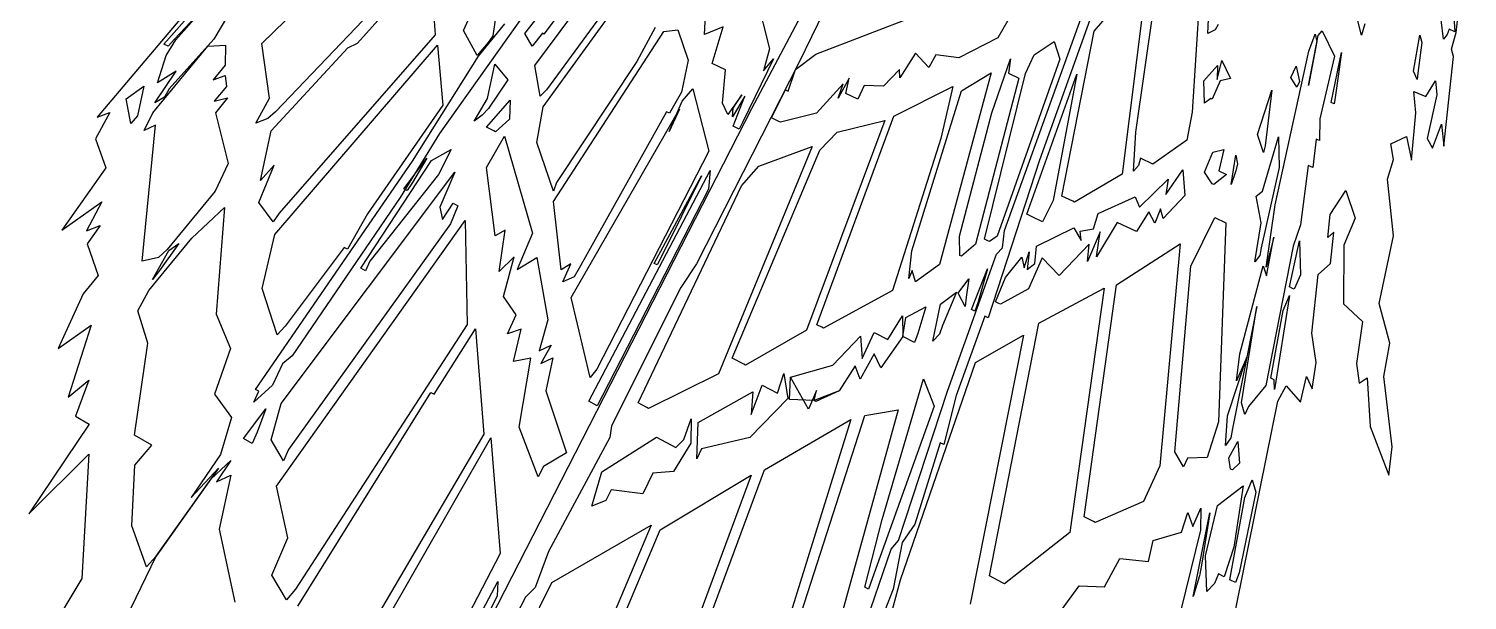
# Model space of a CAD drawing. Extents: x -685 to 123, y -1272 to 108.
# Drawn here: x -677 to 73, y -773 to -475 of the extents above; entities that cross this region are included whole.
import ezdxf

# ---------------------------------------------------------------- set-up
doc = ezdxf.new("R2010")
doc.units = 0

msp = doc.modelspace()

# ---------------------------------------------------------------- linework, layer by layer
for p, q in [((-524.4352, -382.8417), (-641.1815, -521.2106)), ((-555.3375, -482.898), (-476.1837, -405.8577)), ((-418.2245, -477.7572), (-363.342, -406.9738)), ((-168.3759, -580.3858), (-107.207, -410.7425)), ((-413.1455, -494.3404), (-354.0507, -415.1434)), ((-361.6264, -415.5058), (-408.3837, -477.9404)), ((-239.7061, -419.1844), (-275.5302, -492.884)), ((67.0058, -477.1095), (72.7172, -425.0024)), ((-408.7299, -515.9682), (-348.9621, -433.2947)), ((-113.2709, -440.972), (-150.2081, -543.6054)), ((-606.3757, -483.1517), (-575.1185, -447.8133)), ((-480.3995, -447.4091), (-548.2898, -518.4595)), ((-505.4859, -482.6501), (-470.2593, -443.3031)), ((-467.3544, -444.7143), (-465.0666, -478.314)), ((-600.13, -481.021), (-578.233, -456.1232)), ((-450.255, -476.0958), (-441.7526, -457.1518)), ((-370.1057, -456.4567), (-407.0934, -506.9561)), ((-298.0408, -457.1664), (-290.7595, -485.6517)), ((-66.3355, -451.6134), (-70.5542, -518.7442)), ((-62.4967, -477.5903), (-61.2286, -453.873)), ((-581.2838, -459.592), (-600.8807, -480.6364)), ((-411.9096, -458.1766), (-462.7585, -529.8209)), ((-324.6973, -478.1165), (-323.7999, -461.5267)), ((-95.9802, -462.5877), (-107.1308, -550.9358)), ((65.397, -463.6882), (66.26, -476.7851)), ((-573.2521, -468.7046), (-580.2705, -480.6229)), ((-433.0514, -465.9284), (-435.0259, -478.8638)), ((-300.0501, -516.7156), (-274.3338, -468.2801)), ((-266.772, -488.491), (-214.2731, -468.2488)), ((-166.6027, -470.9057), (-171.8663, -480.0096)), ((-121.6045, -476.3952), (-114.7394, -468.4848)), ((-99.9824, -529.1588), (-90.8056, -464.9062)), ((17.6693, -478.582), (15.7333, -471.0589)), ((60.324, -480.6968), (59.1804, -470.4951)), ((-465.0666, -478.314), (-546.2403, -571.3965)), ((-443.1449, -489.1446), (-450.255, -476.0958)), ((-442.3846, -489.5202), (-428.7235, -472.6326)), ((-435.0259, -478.8638), (-437.4588, -482.387)), ((-414.5315, -484.2158), (-418.2245, -477.7572)), ((-409.1357, -477.5742), (-414.5315, -484.2158)), ((-408.3837, -477.9404), (-409.1357, -477.5742)), ((-403.4338, -565.2829), (-345.9331, -476.6764)), ((-350.4378, -474.5181), (-360.0244, -492.2647)), ((-345.9331, -476.6764), (-338.6778, -475.7809)), ((-338.6778, -475.7809), (-333.2722, -491.6164)), ((-314.894, -474.1904), (-324.6973, -478.1165)), ((-320.619, -493.2361), (-314.894, -474.1904)), ((-138.5293, -562.4119), (-121.6045, -476.3952)), ((-58.6799, -475.7483), (-62.4967, -477.5903)), ((-57.1249, -472.9178), (-58.6799, -475.7483)), ((-10.0057, -504.7291), (-4.9984, -478.7527)), ((-9.8691, -486.9674), (-6.4968, -478.0897)), ((-6.4968, -478.0897), (-5.6082, -481.9165)), ((-4.9984, -478.7527), (-2.8988, -476.2719)), ((-2.8988, -476.2719), (3.6112, -489.4701)), ((19.4488, -472.6887), (17.6693, -478.582)), ((44.6931, -497.2926), (47.962, -478.5755)), ((47.962, -478.5755), (49.0534, -482.3513)), ((62.18, -478.2467), (60.324, -480.6968)), ((63.2792, -475.4885), (62.18, -478.2467)), ((66.26, -476.7851), (63.2792, -475.4885)), ((64.4745, -485.794), (67.0058, -477.1095)), ((-612.0787, -519.0562), (-583.4051, -484.2809)), ((-604.1177, -484.3117), (-606.3757, -483.1517)), ((-605.1139, -489.1868), (-600.13, -481.021)), ((-600.8807, -480.6364), (-604.1177, -484.3117)), ((-580.2705, -480.6229), (-603.553, -506.4952)), ((-583.4051, -484.2809), (-574.2522, -483.6896)), ((-574.2522, -483.6896), (-574.4283, -494.1885)), ((-551.4325, -511.3774), (-555.3375, -482.898)), ((-550.5621, -528.3874), (-510.5311, -485.123)), ((-548.604, -582.3579), (-463.8635, -483.7279)), ((-510.5311, -485.123), (-505.4859, -482.6501)), ((-463.8635, -483.7279), (-461.0612, -515.046)), ((-437.4588, -482.387), (-443.1449, -489.1446)), ((-290.7595, -485.6517), (-293.8831, -497.1957)), ((-171.8663, -480.0096), (-192.1102, -490.4297)), ((-152.9422, -488.7187), (-142.5871, -481.8927)), ((-142.5871, -481.8927), (-139.5848, -490.9677)), ((-27.3961, -567.0054), (-9.8691, -486.9674)), ((-5.6082, -481.9165), (-10.0057, -504.7291)), ((49.0534, -482.3513), (46.9851, -498.3049)), ((65.6354, -489.6125), (64.4745, -485.794)), ((-609.6953, -503.3044), (-605.1139, -489.1868)), ((-574.4283, -494.1885), (-580.7483, -501.7386)), ((-476.873, -544.1681), (-442.3846, -489.5202)), ((-437.7767, -511.4836), (-434.0023, -493.6616)), ((-434.0023, -493.6616), (-427.249, -501.8623)), ((-410.2388, -510.2872), (-413.1455, -494.3404)), ((-360.0244, -492.2647), (-401.7724, -555.3888)), ((-333.2722, -491.6164), (-336.7003, -508.1866)), ((-275.5302, -492.884), (-328.7819, -597.726)), ((-313.7275, -496.5456), (-320.619, -493.2361)), ((-288.7434, -490.9187), (-304.6408, -523.7613)), ((-293.8831, -497.1957), (-288.7434, -490.9187)), ((-277.2703, -496.3793), (-266.772, -488.491)), ((-214.7343, -487.9968), (-222.99, -500.6985)), ((-207.7929, -495.3382), (-214.7343, -487.9968)), ((-204.1661, -488.8606), (-207.7929, -495.3382)), ((-192.1102, -490.4297), (-204.1661, -488.8606)), ((-174.9088, -519.0943), (-165.3023, -490.8764)), ((-139.5848, -490.9677), (-172.2823, -583.2574)), ((-165.3023, -490.8764), (-166.3037, -498.3892)), ((-157.367, -498.5226), (-152.9422, -488.7187)), ((-64.6051, -502.2709), (-57.4794, -494.3315)), ((-57.6013, -501.696), (-55.1365, -491.721)), ((-57.4794, -494.3315), (-57.6013, -501.696)), ((-55.1365, -491.721), (-50.6307, -501.1239)), ((3.6112, -489.4701), (-4.0004, -522.2121)), ((1.7648, -513.6708), (7.2147, -487.6002)), ((7.2147, -487.6002), (3.9184, -510.9794)), ((60.5091, -536.3818), (65.6354, -489.6125)), ((-611.0182, -513.8874), (-600.0296, -497.2558)), ((-600.0296, -497.2558), (-609.6953, -503.3044)), ((-580.7483, -501.7386), (-574.5177, -499.518)), ((-574.5177, -499.518), (-573.839, -505.2979)), ((-427.249, -501.8623), (-437.1808, -516.8228)), ((-315.2543, -513.9633), (-313.7275, -496.5456)), ((-281.0235, -507.7773), (-277.2703, -496.3793)), ((-249.2884, -501.0331), (-255.0233, -511.3509)), ((-251.0261, -508.8699), (-249.2884, -501.0331)), ((-223.013, -496.4955), (-231.4737, -505.1809)), ((-222.99, -500.6985), (-223.013, -496.4955)), ((-175.2775, -498.2552), (-202.2713, -598.0154)), ((-190.7098, -507.4827), (-175.2775, -498.2552)), ((-160.9193, -500.8872), (-183.5406, -587.4279)), ((-178.7305, -584.929), (-157.367, -498.5226)), ((-166.3037, -498.3892), (-160.9193, -500.8872)), ((-156.8248, -571.8945), (-130.777, -498.9194)), ((-130.777, -498.9194), (-143.0571, -564.7587)), ((-50.6307, -501.1239), (-56.0617, -502.3936)), ((-19.2396, -500.5842), (-16.3684, -494.6716)), ((-16.0636, -505.6532), (-19.2396, -500.5842)), ((-16.3684, -494.6716), (-14.6275, -502.6545)), ((46.5623, -501.5663), (44.6931, -497.2926)), ((46.9851, -498.3049), (46.5623, -501.5663)), ((-626.0263, -511.7481), (-616.8895, -505.164)), ((-616.8895, -505.164), (-620.1697, -520.5883)), ((-603.553, -506.4952), (-606.1121, -510.7787)), ((-573.839, -505.2979), (-580.2203, -513.0238)), ((-407.0934, -506.9561), (-410.2388, -510.2872)), ((-336.7003, -508.1866), (-342.8833, -519.2715)), ((-336.4072, -512.9894), (-330.8039, -506.427)), ((-330.8039, -506.427), (-322.4532, -538.9287)), ((-289.8498, -521.6479), (-282.5746, -507.0341)), ((-282.5746, -507.0341), (-281.0235, -507.7773)), ((-252.4735, -503.8335), (-266.3974, -519.2748)), ((-255.0233, -511.3509), (-252.4735, -503.8335)), ((-244.8024, -511.8321), (-251.0261, -508.8699)), ((-241.5675, -504.6917), (-244.8024, -511.8321)), ((-231.4737, -505.1809), (-241.5675, -504.6917)), ((-226.0189, -520.772), (-195.3584, -505.3035)), ((-216.6281, -590.9569), (-190.7098, -507.4827)), ((-195.3584, -505.3035), (-201.504, -532.4396)), ((-64.0972, -513.9297), (-64.6051, -502.2709)), ((-56.0617, -502.3936), (-60.1229, -511.9007)), ((-36.6145, -530.3742), (-29.0456, -507.1662)), ((-29.0456, -507.1662), (-32.6083, -536.1383)), ((-14.6275, -502.6545), (-16.0636, -505.6532)), ((45.9634, -518.9391), (44.9346, -507.8189)), ((44.9346, -507.8189), (51.1226, -510.5665)), ((51.1226, -510.5665), (56.1767, -502.3647)), ((56.9412, -509.6411), (51.7694, -532.4587)), ((56.1767, -502.3647), (56.9412, -509.6411)), ((-623.6304, -524.5975), (-626.0263, -511.7481)), ((-606.1121, -510.7787), (-611.0182, -513.8874)), ((-580.2203, -513.0238), (-573.1531, -511.1396)), ((-573.1531, -511.1396), (-579.5627, -518.9579)), ((-558.4114, -524.3213), (-551.4325, -511.3774)), ((-511.8904, -930.5739), (-300.0501, -516.7156)), ((-461.0612, -515.046), (-500.2799, -571.7439)), ((-444.6317, -523.308), (-437.7767, -511.4836)), ((-437.1808, -516.8228), (-440.4999, -520.2491)), ((-438.3367, -526.4736), (-425.9606, -512.3725)), ((-425.9606, -512.3725), (-426.2175, -522.3077)), ((-412.0944, -534.4967), (-408.7299, -515.9682)), ((-394.2098, -615.2468), (-337.6772, -517.0729)), ((-343.1376, -528.7594), (-336.4072, -512.9894)), ((-337.6772, -517.0729), (-343.1376, -528.7594)), ((-312.5067, -519.94), (-315.2543, -513.9633)), ((-305.1789, -509.6664), (-312.5067, -519.94)), ((-303.6239, -510.4166), (-310.1501, -521.0848)), ((-310.1501, -521.0848), (-309.7839, -516.6147)), ((-309.7839, -516.6147), (-305.1789, -509.6664)), ((-309.73, -525.9798), (-303.6239, -510.4166)), ((-60.9007, -511.5463), (-64.0972, -513.9297)), ((-60.1229, -511.9007), (-60.9007, -511.5463)), ((3.3219, -514.371), (1.7648, -513.6708)), ((3.9184, -510.9794), (3.3219, -514.371)), ((-634.5365, -518.8496), (-642.078, -532.6513)), ((-641.1815, -521.2106), (-634.5365, -518.8496)), ((-620.1697, -520.5883), (-623.6304, -524.5975)), ((-616.586, -528.3102), (-612.0787, -519.0562)), ((-579.5627, -518.9579), (-572.8738, -545.4422)), ((-552.1588, -521.9848), (-558.4114, -524.3213)), ((-548.2898, -518.4595), (-552.1588, -521.9848)), ((-440.4999, -520.2491), (-444.6317, -523.308)), ((-426.2175, -522.3077), (-433.6023, -528.8544)), ((-344.4512, -518.5044), (-390.0694, -599.9657)), ((-342.8833, -519.2715), (-344.4512, -518.5044)), ((-304.6408, -523.7613), (-306.5685, -527.5193)), ((-285.9131, -523.5515), (-289.8498, -521.6479)), ((-285.1248, -523.9326), (-285.9131, -523.5515)), ((-266.3974, -519.2748), (-285.1248, -523.9326)), ((-230.7412, -522.9335), (-271.6015, -632.279)), ((-266.1698, -629.4605), (-226.0189, -520.772)), ((-255.5007, -529.0495), (-230.7412, -522.9335)), ((-191.9162, -583.3493), (-174.9088, -519.0943)), ((-70.5542, -518.7442), (-73.4111, -533.3361)), ((-4.0004, -522.2121), (-4.3321, -533.4636)), ((43.6401, -543.7572), (45.9634, -518.9391)), ((-617.7625, -596.2737), (-610.8042, -525.5098)), ((-610.8042, -525.5098), (-616.586, -528.3102)), ((-556.0395, -554.2886), (-550.5621, -528.3874)), ((-462.7585, -529.8209), (-483.34, -563.2102)), ((-434.3921, -528.4572), (-438.3367, -526.4736)), ((-438.3055, -547.5614), (-428.8566, -531.2409)), ((-433.6023, -528.8544), (-434.3921, -528.4572)), ((-428.8566, -531.2409), (-414.3403, -581.8051)), ((-306.5685, -527.5193), (-309.73, -525.9798)), ((-264.6876, -538.4714), (-255.5007, -529.0495)), ((-101.2019, -549.4436), (-99.9824, -529.1588)), ((-33.3698, -539.752), (-36.6145, -530.3742)), ((-34.0034, -559.7696), (-25.5551, -531.528)), ((-25.5551, -531.528), (-25.2813, -547.4699)), ((32.9276, -535.1405), (41.0265, -531.3272)), ((41.0265, -531.3272), (43.6401, -543.7572)), ((54.5355, -537.4023), (59.2927, -524.8897)), ((59.2927, -524.8897), (60.5091, -536.3818)), ((-642.078, -532.6513), (-636.6269, -547.7443)), ((-466.9082, -543.8027), (-456.7093, -538.2087)), ((-456.7093, -538.2087), (-463.22, -551.1628)), ((-403.4133, -559.8996), (-412.0944, -534.4967)), ((-322.4532, -538.9287), (-380.8433, -652.5562)), ((-268.6832, -536.5349), (-317.4271, -655.1345)), ((-310.3556, -646.8948), (-264.6876, -538.4714)), ((-296.3901, -546.8583), (-268.6832, -536.5349)), ((-201.504, -532.4396), (-226.6638, -611.5752)), ((-73.4111, -533.3361), (-91.0592, -545.7323)), ((-64.1148, -549.9348), (-59.843, -539.6055)), ((-59.843, -539.6055), (-54.1815, -538.1789)), ((-54.1815, -538.1789), (-56.7592, -549.2121)), ((-32.6083, -536.1383), (-33.3698, -539.752)), ((-5.9212, -532.7408), (-7.7462, -547.5348)), ((-4.3321, -533.4636), (-5.9212, -532.7408)), ((34.3383, -543.3539), (32.9276, -535.1405)), ((51.7694, -532.4587), (54.5355, -537.4023)), ((-572.8738, -545.4422), (-579.6095, -559.7811)), ((-558.6147, -663.143), (-476.873, -544.1681)), ((-556.8446, -565.791), (-548.8643, -546.3604)), ((-548.8643, -546.3604), (-556.0395, -554.2886)), ((-503.7786, -599.9848), (-466.9082, -543.8027)), ((-481.2949, -558.5914), (-469.3078, -542.5767)), ((-469.3078, -542.5767), (-476.8445, -555.2641)), ((-305.4967, -557.1506), (-296.3901, -546.8583)), ((-150.2081, -543.6054), (-176.817, -625.8964)), ((-98.5358, -546.4497), (-101.2019, -549.4436)), ((-97.4965, -542.7271), (-98.5358, -546.4497)), ((-91.0592, -545.7323), (-97.4965, -542.7271)), ((-50.316, -556.3499), (-47.7769, -541.1323)), ((-46.9951, -545.542), (-47.8239, -549.2412)), ((-47.7769, -541.1323), (-46.9951, -545.542)), ((-10.1646, -546.4263), (-14.0717, -577.4184)), ((-7.7462, -547.5348), (-10.1646, -546.4263)), ((31.2209, -553.5273), (34.3383, -543.3539)), ((-636.6269, -547.7443), (-659.5107, -580.103)), ((-545.3086, -670.5169), (-454.8664, -549.9553)), ((-463.22, -551.1628), (-499.0455, -596.3436)), ((-454.8664, -549.9553), (-462.5555, -568.2718)), ((-433.6929, -583.1816), (-438.3055, -547.5614)), ((-385.0329, -669.3399), (-321.7105, -549.14)), ((-350.9755, -597.4612), (-326.1968, -551.9115)), ((-326.1968, -551.9115), (-347.0177, -593.9531)), ((-321.7105, -549.14), (-322.5837, -558.7411)), ((-107.1308, -550.9358), (-131.9634, -565.5369)), ((-98.0981, -568.2444), (-83.1576, -553.6438)), ((-84.3254, -561.6495), (-75.5524, -548.7768)), ((-83.1576, -553.6438), (-84.3254, -561.6495)), ((-75.5524, -548.7768), (-74.3401, -562.0363)), ((-60.1408, -555.9565), (-64.1148, -549.9348)), ((-52.7131, -551.0893), (-59.3267, -556.3358)), ((-56.7592, -549.2121), (-52.7131, -551.0893)), ((-47.8239, -549.2412), (-50.316, -556.3499)), ((-25.2813, -547.4699), (-34.5995, -589.3915)), ((34.2236, -583.0703), (31.2209, -553.5273)), ((-579.6095, -559.7811), (-604.6942, -590.2527)), ((-479.6725, -559.4295), (-481.2949, -558.5914)), ((-476.8445, -555.2641), (-479.6725, -559.4295)), ((-401.7724, -555.3888), (-403.4133, -559.8996)), ((-322.5837, -558.7411), (-377.9572, -666.6922)), ((-359.2769, -670.2253), (-305.4967, -557.1506)), ((-74.3401, -562.0363), (-85.6996, -574.1067)), ((-59.3267, -556.3358), (-60.1408, -555.9565)), ((-37.2484, -562.4251), (-34.0034, -559.7696)), ((1.2276, -571.9522), (9.4703, -559.4284)), ((9.4703, -559.4284), (14.2573, -573.8446)), ((-659.5107, -580.103), (-638.7458, -565.4022)), ((-638.7458, -565.4022), (-646.6831, -580.5072)), ((-591.8286, -584.3251), (-574.851, -568.4006)), ((-574.851, -568.4006), (-579.1945, -624.0299)), ((-549.4698, -575.7604), (-556.8446, -565.791)), ((-483.34, -563.2102), (-539.4753, -645.7533)), ((-462.5555, -568.2718), (-461.2318, -574.6629)), ((-461.2318, -574.6629), (-455.7089, -566.1519)), ((-453.2555, -567.4158), (-457.1102, -576.7979)), ((-455.7089, -566.1519), (-453.2555, -567.4158)), ((-399.3397, -600.9276), (-403.4338, -565.2829)), ((-143.0571, -564.7587), (-148.5384, -575.8739)), ((-132.7852, -565.1458), (-138.5293, -562.4119)), ((-131.9634, -565.5369), (-132.7852, -565.1458)), ((-119.5977, -571.4223), (-100.3197, -562.8035)), ((-100.3197, -562.8035), (-98.0981, -568.2444)), ((-87.163, -569.0109), (-90.0464, -576.4908)), ((-85.6996, -574.1067), (-87.163, -569.0109)), ((-34.6957, -576.3147), (-37.2484, -562.4251)), ((-31.9863, -599.5037), (-27.3961, -567.0054)), ((-546.2403, -571.3965), (-549.4698, -575.7604)), ((-547.6545, -713.6617), (-449.4134, -575.0607)), ((-457.1102, -576.7979), (-541.4743, -694.5024)), ((-500.2799, -571.7439), (-510.7439, -590.1598)), ((-449.4134, -575.0607), (-448.3628, -629.3649)), ((-151.8568, -574.2802), (-156.8248, -571.8945)), ((-151.0277, -574.6784), (-151.8568, -574.2802)), ((-148.5384, -575.8739), (-151.0277, -574.6784)), ((-121.941, -579.3953), (-119.5977, -571.4223)), ((-109.6534, -576.1551), (-120.466, -594.0448)), ((-99.6629, -580.9101), (-109.6534, -576.1551)), ((-93.1473, -570.5853), (-99.6629, -580.9101)), ((-90.0464, -576.4908), (-93.1473, -570.5853)), ((-71.2295, -599.0204), (-58.7924, -573.6447)), ((-58.7924, -573.6447), (-52.9851, -576.3729)), ((-52.9851, -576.3729), (-56.8633, -679.9896)), ((-37.9262, -596.6952), (-34.6957, -576.3147)), ((0.1077, -584.024), (1.2276, -571.9522)), ((14.2573, -573.8446), (8.4914, -587.9296)), ((-646.6831, -580.5072), (-639.6514, -577.7917)), ((-639.6514, -577.7917), (-646.3599, -587.2955)), ((-614.2373, -611.6094), (-591.8286, -584.3251)), ((-555.1539, -610.5419), (-548.604, -582.3579)), ((-428.5529, -580.1412), (-433.6929, -583.1816)), ((-431.6959, -601.6439), (-428.5529, -580.1412)), ((-414.3403, -581.8051), (-422.2642, -600.6728)), ((-191.5743, -593.3032), (-191.9162, -583.3493)), ((-172.2823, -583.2574), (-176.2172, -586.15)), ((-169.5003, -589.4131), (-168.3759, -580.3858)), ((-151.6349, -588.4807), (-132.3087, -579.0327)), ((-132.3087, -579.0327), (-128.5184, -585.488)), ((-128.9746, -580.6302), (-121.941, -579.3953)), ((-128.5184, -585.488), (-128.9746, -580.6302)), ((-118.6056, -580.9898), (-125.0535, -596.5639)), ((-120.466, -594.0448), (-118.6056, -580.9898)), ((-27.9804, -583.7696), (-31.9863, -599.5037)), ((-31.9419, -604.0239), (-27.9804, -583.7696)), ((-14.0717, -577.4184), (-17.9166, -588.4874)), ((3.2638, -581.2592), (0.1077, -584.024)), ((1.5023, -597.5909), (3.2638, -581.2592)), ((26.8321, -618.3131), (34.2236, -583.0703)), ((-646.3599, -587.2955), (-640.6874, -603.8716)), ((-612.2352, -605.9591), (-603.865, -590.7019)), ((-604.6942, -590.2527), (-609.1245, -594.3807)), ((-598.6499, -587.054), (-608.581, -601.2792)), ((-603.865, -590.7019), (-598.6499, -587.054)), ((-512.4094, -589.2795), (-543.1192, -630.2496)), ((-510.7439, -590.1598), (-512.4094, -589.2795)), ((-218.1669, -605.4166), (-216.6281, -590.9569)), ((-183.5406, -587.4279), (-190.7303, -593.7162)), ((-177.0553, -585.7428), (-178.7305, -584.929)), ((-176.2172, -586.15), (-177.0553, -585.7428)), ((-172.6023, -592.7543), (-169.5003, -589.4131)), ((-158.2125, -599.7614), (-155.4957, -591.3933)), ((-155.4957, -591.3933), (-156.5131, -600.5889)), ((-152.6141, -597.6165), (-151.6349, -588.4807)), ((-124.3238, -587.5024), (-139.8608, -603.8121)), ((-125.0535, -596.5639), (-124.3238, -587.5024)), ((-110.0546, -608.5866), (-76.8614, -587.2306)), ((-76.8614, -587.2306), (-87.4585, -702.9216)), ((-34.5995, -589.3915), (-35.4118, -593.4274)), ((-17.9166, -588.4874), (-32.2782, -661.0851)), ((-19.961, -609.7012), (-14.6698, -585.6831)), ((-14.6698, -585.6831), (-14.1914, -603.4393)), ((8.4914, -587.9296), (8.3186, -618.5609)), ((-609.1245, -594.3807), (-617.7625, -596.2737)), ((-499.0455, -596.3436), (-501.2552, -601.3227)), ((-423.825, -594.0405), (-431.6959, -601.6439)), ((-429.4739, -614.7361), (-423.825, -594.0405)), ((-422.2642, -600.6728), (-411.9767, -594.3996)), ((-411.9767, -594.3996), (-406.2682, -626.8952)), ((-394.2884, -597.7923), (-399.3397, -600.9276)), ((-398.4902, -607.1646), (-394.2884, -597.7923)), ((-349.2869, -598.3216), (-350.9755, -597.4612)), ((-347.0177, -593.9531), (-349.2869, -598.3216)), ((-328.7819, -597.726), (-337.11, -610.1206)), ((-202.2713, -598.0154), (-214.7521, -607.1079)), ((-198.0064, -664.0086), (-172.6023, -592.7543)), ((-190.7303, -593.7162), (-191.5743, -593.3032)), ((-167.8142, -604.9285), (-159.3847, -594.3273)), ((-159.3847, -594.3273), (-158.2125, -599.7614)), ((-156.5131, -600.5889), (-152.6141, -597.6165)), ((-148.7437, -594.6658), (-155.8333, -610.7904)), ((-139.8608, -603.8121), (-148.7437, -594.6658)), ((-79.6106, -695.7133), (-71.2295, -599.0204)), ((-45.711, -644.6025), (-33.6851, -598.7005)), ((-35.4118, -593.4274), (-37.9262, -596.6952)), ((-33.6851, -598.7005), (-31.9419, -604.0239)), ((-4.9512, -603.3497), (1.5023, -597.5909)), ((-640.6874, -603.8716), (-648.4041, -613.384)), ((-608.581, -601.2792), (-612.2352, -605.9591)), ((-501.2552, -601.3227), (-503.7786, -599.9848)), ((-392.5672, -604.4262), (-398.4902, -607.1646)), ((-390.0694, -599.9657), (-392.5672, -604.4262)), ((-216.5167, -601.1118), (-218.1669, -605.4166)), ((-214.7521, -607.1079), (-216.5167, -601.1118)), ((-192.5904, -612.9327), (-186.9623, -605.542)), ((-186.9623, -605.542), (-188.2891, -615.0578)), ((-185.4989, -621.5964), (-177.1804, -600.3458)), ((-177.1804, -600.3458), (-182.2524, -618.0403)), ((-172.9969, -617.4864), (-167.8142, -604.9285)), ((-14.1914, -603.4393), (-17.3851, -610.9218)), ((-8.1795, -633.7807), (-4.9512, -603.3497)), ((-648.4041, -613.384), (-661.4739, -641.8683)), ((-620.0077, -622.1479), (-614.2373, -611.6094)), ((-547.3655, -634.6517), (-555.1539, -610.5419)), ((-337.11, -610.1206), (-373.1892, -682.126)), ((-226.6638, -611.5752), (-262.6833, -631.2276)), ((-201.7691, -618.7275), (-193.4496, -612.5082)), ((-193.4496, -612.5082), (-200.6381, -629.8211)), ((-188.9616, -619.8814), (-192.5904, -612.9327)), ((-155.8333, -610.7904), (-170.4054, -618.7636)), ((-150.4307, -628.608), (-116.3762, -610.3533)), ((-116.3762, -610.3533), (-134.4248, -737.7767)), ((-126.8331, -729.5048), (-110.0546, -608.5866)), ((-19.8633, -614.2987), (-27.7711, -663.2799)), ((-23.1411, -621.9585), (-19.8633, -614.2987)), ((-18.2441, -610.5147), (-19.961, -609.7012)), ((-17.3851, -610.9218), (-18.2441, -610.5147)), ((-422.7496, -624.3322), (-429.4739, -614.7361)), ((-384.2991, -656.9985), (-394.2098, -615.2468)), ((-219.7074, -625.6236), (-209.4383, -620.1493)), ((-209.4383, -620.1493), (-213.5437, -634.0855)), ((-205.647, -638.0463), (-201.7691, -618.7275)), ((-188.2891, -615.0578), (-188.9616, -619.8814)), ((-183.7654, -622.455), (-185.4989, -621.5964)), ((-182.2524, -618.0403), (-183.7654, -622.455)), ((-171.2696, -618.3377), (-172.9969, -617.4864)), ((-170.4054, -618.7636), (-171.2696, -618.3377)), ((-44.8871, -670.2089), (-36.9664, -620.0187)), ((-36.9664, -620.0187), (-42.1609, -646.3231)), ((-29.6328, -657.3613), (-23.1411, -621.9585)), ((8.3186, -618.5609), (18.1248, -627.7483)), ((32.4701, -639.1515), (26.8321, -618.3131)), ((-614.7041, -639.1243), (-620.0077, -622.1479)), ((-579.1945, -624.0299), (-571.6566, -641.8736)), ((-448.3628, -629.3649), (-537.7203, -767.2038)), ((-427.3507, -634.2415), (-422.7496, -624.3322)), ((-406.2682, -626.8952), (-410.7672, -643.0075)), ((-263.5555, -630.7856), (-266.1698, -629.4605)), ((-229.2572, -637.0785), (-221.4445, -624.7545)), ((-229.2572, -637.0785), (-221.4445, -624.7545)), ((-221.4445, -624.7545), (-221.3767, -635.5775)), ((-221.4445, -624.7545), (-221.3767, -635.5775)), ((-221.3767, -635.5775), (-219.7074, -625.6236)), ((-178.5563, -625.035), (-193.5024, -666.2914)), ((-176.817, -625.8964), (-178.5563, -625.035)), ((-176.2626, -760.3786), (-150.4307, -628.608)), ((18.1248, -627.7483), (15.0273, -649.6275)), ((-661.4739, -641.8683), (-644.3386, -629.7386)), ((-644.3386, -629.7386), (-656.3129, -667.297)), ((-543.1192, -630.2496), (-547.3655, -634.6517)), ((-465.4709, -665.6703), (-444.0347, -631.6596)), ((-444.0347, -631.6596), (-439.6882, -686.4565)), ((-420.273, -631.7752), (-427.3507, -634.2415)), ((-424.1361, -648.546), (-420.273, -631.7752)), ((-271.6015, -632.279), (-303.2783, -650.5508)), ((-262.6833, -631.2276), (-263.5555, -630.7856)), ((-257.8802, -650.6015), (-243.3279, -635.4837)), ((-257.8802, -650.6015), (-243.3279, -635.4837)), ((-243.3279, -635.4837), (-242.5921, -647.0214)), ((-243.3279, -635.4837), (-242.5921, -647.0214)), ((-242.5921, -647.0214), (-236.2675, -633.544)), ((-242.5921, -647.0214), (-236.2675, -633.544)), ((-236.2675, -633.544), (-229.2572, -637.0785)), ((-236.2675, -633.544), (-229.2572, -637.0785)), ((-221.3767, -635.5775), (-232.8315, -651.9816)), ((-221.3767, -635.5775), (-232.8315, -651.9816)), ((-215.2303, -638.6683), (-221.3767, -635.5775)), ((-213.5437, -634.0855), (-215.2303, -638.6683)), ((-202.2559, -634.3545), (-205.647, -638.0463)), ((-200.6381, -629.8211), (-202.2559, -634.3545)), ((-158.4683, -634.9842), (-186.3036, -775.0179)), ((-183.5546, -649.1274), (-158.4683, -634.9842)), ((-5.9362, -649.1705), (-8.1795, -633.7807)), ((-621.6418, -687.0504), (-614.7041, -639.1243)), ((-571.6566, -641.8736), (-579.9837, -665.6438)), ((-410.7672, -643.0075), (-404.5943, -640.0385)), ((-404.5943, -640.0385), (-409.9476, -649.7317)), ((29.3351, -656.4829), (32.4701, -639.1515)), ((-544.6329, -649.8017), (-549.7954, -660.9283)), ((-539.4753, -645.7533), (-544.6329, -649.8017)), ((-415.2299, -646.9312), (-424.1361, -648.546)), ((-421.2043, -682.8748), (-415.2299, -646.9312)), ((-409.9476, -649.7317), (-403.7432, -646.7204)), ((-403.7432, -646.7204), (-407.3882, -663.885)), ((-304.1643, -650.0931), (-310.3556, -646.8948)), ((-303.2783, -650.5508), (-304.1643, -650.0931)), ((-279.8451, -656.7471), (-257.8802, -650.6015)), ((-279.8451, -656.7471), (-257.8802, -650.6015)), ((-246.219, -650.8403), (-254.5901, -663.8728)), ((-246.219, -650.8403), (-254.5901, -663.8728)), ((-243.6294, -657.8827), (-246.219, -650.8403)), ((-243.6294, -657.8827), (-246.219, -650.8403)), ((-236.3462, -644.5764), (-243.6294, -657.8827)), ((-236.3462, -644.5764), (-243.6294, -657.8827)), ((-232.8315, -651.9816), (-236.3462, -644.5764)), ((-232.8315, -651.9816), (-236.3462, -644.5764)), ((-222.5297, -762.4847), (-183.5546, -649.1274)), ((-52.2321, -677.0046), (-42.1609, -646.3231)), ((-42.1609, -646.3231), (-49.5252, -683.615)), ((-47.5582, -658.6822), (-45.711, -644.6025)), ((-42.1609, -646.3231), (-47.5582, -658.6822)), ((-8.1444, -662.8098), (-5.9362, -649.1705)), ((15.0273, -649.6275), (16.4488, -659.9449)), ((-656.3129, -667.297), (-645.5355, -658.29)), ((-645.5355, -658.29), (-652.4757, -677.1829)), ((-380.8433, -652.5562), (-384.2991, -656.9985)), ((-317.4271, -655.1345), (-353.8744, -673.081)), ((-286.6677, -665.0915), (-283.409, -654.9112)), ((-283.409, -654.9112), (-281.2726, -667.8863)), ((-280.372, -668.3529), (-279.8451, -656.7471)), ((-270.4397, -673.498), (-279.8451, -656.7471)), ((-232.1914, -730.9019), (-210.5664, -657.6427)), ((-210.5664, -657.6427), (-204.9587, -671.8647)), ((-27.8372, -658.2336), (-29.6328, -657.3613)), ((-27.7711, -663.2799), (-27.8372, -658.2336)), ((-14.1938, -669.8914), (-10.9924, -656.4874)), ((-10.9924, -656.4874), (-8.1444, -662.8098)), ((16.4488, -659.9449), (20.6662, -657.1304)), ((20.6662, -657.1304), (22.1275, -682.5067)), ((33.534, -693.1324), (29.3351, -656.4829)), ((-579.9837, -665.6438), (-571.2024, -677.8595)), ((-549.7954, -660.9283), (-559.5142, -669.812)), ((-559.5142, -669.812), (-556.8459, -664.1232)), ((-556.8459, -664.1232), (-558.6147, -663.143)), ((-536.6313, -776.1767), (-467.2519, -664.7055)), ((-467.2519, -664.7055), (-465.4709, -665.6703)), ((-407.3882, -663.885), (-396.5918, -696.1656)), ((-377.9572, -666.6922), (-380.5407, -671.7287)), ((-327.9479, -680.4343), (-299.5644, -664.414)), ((-300.301, -676.2253), (-294.734, -660.913)), ((-299.5644, -664.414), (-300.301, -676.2253)), ((-294.734, -660.913), (-286.6677, -665.0915)), ((-266.4252, -663.6603), (-270.4397, -673.498)), ((-267.5216, -669.0219), (-266.4252, -663.6603)), ((-254.5901, -663.8728), (-267.5216, -669.0219)), ((-254.5901, -663.8728), (-266.6197, -669.4878)), ((-223.5845, -741.9523), (-198.0064, -664.0086)), ((-193.5024, -666.2914), (-199.9942, -691.9201)), ((-32.2782, -661.0851), (-41.2526, -671.9914)), ((-25.8906, -669.2583), (-21.5408, -661.2925)), ((-21.5408, -661.2925), (-14.1938, -669.8914)), ((-564.9832, -688.7572), (-553.2825, -673.2771)), ((-553.2825, -673.2771), (-557.7466, -685.3926)), ((-550.5314, -689.4319), (-545.3086, -670.5169)), ((-380.5407, -671.7287), (-385.0329, -669.3399)), ((-354.7758, -672.6046), (-359.2769, -670.2253)), ((-353.8744, -673.081), (-354.7758, -672.6046)), ((-281.2726, -667.8863), (-301.0531, -688.2835)), ((-267.5216, -669.0219), (-280.372, -668.3529)), ((-266.6197, -669.4878), (-267.5216, -669.0219)), ((-223.8509, -673.7966), (-262.113, -812.2797)), ((-241.1396, -676.686), (-223.8509, -673.7966)), ((-204.9587, -671.8647), (-237.1792, -761.4517)), ((-53.3995, -805.222), (-25.8906, -669.2583)), ((-43.0751, -676.2831), (-44.8871, -670.2089)), ((-41.2526, -671.9914), (-43.0751, -676.2831)), ((-645.3574, -681.2531), (-676.7808, -728.0599)), ((-652.4757, -677.1829), (-645.3574, -681.2531)), ((-571.2024, -677.8595), (-576.9151, -697.1089)), ((-335.4122, -689.2485), (-331.578, -678.5211)), ((-331.578, -678.5211), (-331.7498, -691.1903)), ((-328.6098, -699.344), (-327.9479, -680.4343)), ((-248.4984, -678.8489), (-300.1522, -845.5545)), ((-293.4795, -705.0058), (-248.4984, -678.8489)), ((-289.7036, -827.5988), (-241.1396, -676.686)), ((-56.8633, -679.9896), (-62.7396, -698.6356)), ((-53.3031, -692.4433), (-52.2321, -677.0046)), ((-612.6482, -692.1745), (-621.6418, -687.0504)), ((-560.4669, -691.2943), (-564.9832, -688.7572)), ((-557.7466, -685.3926), (-560.4669, -691.2943)), ((-544.12, -700.4775), (-550.5314, -689.4319)), ((-537.3255, -865.3908), (-436.054, -688.4314)), ((-439.6882, -686.4565), (-530.6178, -841.2584)), ((-436.054, -688.4314), (-431.1037, -748.7079)), ((-411.4157, -708.7667), (-421.2043, -682.8748)), ((-373.9573, -688.2744), (-406.043, -747.6942)), ((-378.1632, -706.117), (-349.7249, -688.1156)), ((-373.1892, -682.126), (-373.9573, -688.2744)), ((-349.7249, -688.1156), (-339.6537, -693.4711)), ((-339.6537, -693.4711), (-335.4122, -689.2485)), ((-301.0531, -688.2835), (-326.2438, -694.1094)), ((-50.4834, -688.467), (-53.3031, -692.4433)), ((-49.5252, -683.615), (-50.4834, -688.467)), ((22.1275, -682.5067), (31.7912, -707.816)), ((-676.7808, -728.0599), (-645.5358, -696.8682)), ((-645.5358, -696.8682), (-649.1431, -761.7304)), ((-621.525, -702.7399), (-612.6482, -692.1745)), ((-541.4743, -694.5024), (-544.12, -700.4775)), ((-396.5918, -696.1656), (-408.5834, -703.3595)), ((-331.7498, -691.1903), (-340.8438, -705.9903)), ((-326.2438, -694.1094), (-328.6098, -699.344)), ((-201.8372, -690.9733), (-215.0645, -733.4703)), ((-199.9942, -691.9201), (-201.8372, -690.9733)), ((-75.1239, -703.5139), (-79.6106, -695.7133)), ((-51.495, -698.7678), (-46.7892, -690.2967)), ((-46.7892, -690.2967), (-45.9006, -701.5525)), ((31.7912, -707.816), (33.534, -693.1324)), ((-623.1447, -734.2363), (-621.525, -702.7399)), ((-577.9497, -704.1866), (-610.4053, -750.0509)), ((-576.9151, -697.1089), (-592.2299, -719.5515)), ((-592.2299, -719.5515), (-577.9497, -704.1866)), ((-581.7471, -709.78), (-571.4627, -700.1934)), ((-571.4627, -700.1934), (-578.9963, -711.3472)), ((-408.5834, -703.3595), (-411.4157, -708.7667)), ((-87.4585, -702.9216), (-95.9591, -721.539)), ((-73.1038, -698.9686), (-75.1239, -703.5139)), ((-62.7396, -698.6356), (-73.1038, -698.9686)), ((-50.6043, -704.6914), (-51.495, -698.7678)), ((-45.9006, -701.5525), (-49.668, -705.1587)), ((-610.4053, -750.0509), (-581.7471, -709.78)), ((-578.9963, -711.3472), (-571.5515, -707.8188)), ((-571.5515, -707.8188), (-577.5394, -736.0324)), ((-383.4425, -724.0167), (-378.1632, -706.117)), ((-300.3508, -707.8373), (-365.6461, -884.2167)), ((-351.6771, -706.8617), (-356.7595, -717.675)), ((-355.5621, -872.5107), (-293.4795, -705.0058)), ((-340.8438, -705.9903), (-351.6771, -706.8617)), ((-347.7384, -736.4242), (-300.3508, -707.8373)), ((-49.668, -705.1587), (-50.6043, -704.6914)), ((-43.1122, -719.5703), (-39.3421, -710.3115)), ((-39.3421, -710.3115), (-37.4367, -716.8126)), ((-541.8447, -740.4407), (-547.6545, -713.6617)), ((-373.3837, -715.5542), (-376.0495, -721.0393)), ((-356.7595, -717.675), (-373.3837, -715.5542)), ((-57.4421, -723.705), (-44.0511, -713.5035)), ((-44.0511, -713.5035), (-48.9622, -745.4225)), ((-37.4367, -716.8126), (-46.0912, -758.811)), ((-376.0495, -721.0393), (-383.4425, -724.0167)), ((-95.9591, -721.539), (-121.0997, -732.4502)), ((-70.1892, -734.6351), (-66.1066, -725.0703)), ((-66.1066, -725.0703), (-66.3451, -736.5886)), ((-63.672, -749.8284), (-57.4421, -723.705)), ((-51.0339, -762.3343), (-43.1122, -719.5703)), ((-615.485, -755.5724), (-623.1447, -734.2363)), ((-352.4846, -733.845), (-431.0043, -919.7864)), ((-404.1878, -763.725), (-352.4846, -733.845)), ((-241.147, -766.1781), (-232.1914, -730.9019)), ((-215.0645, -733.4703), (-221.6624, -742.9683)), ((-122.0563, -731.9587), (-126.8331, -729.5048)), ((-121.0997, -732.4502), (-122.0563, -731.9587)), ((-76.111, -737.5195), (-72.9148, -727.4104)), ((-72.9148, -727.4104), (-70.1892, -734.6351)), ((-70.0617, -771.0252), (-61.3392, -727.4803)), ((-61.3392, -727.4803), (-65.7353, -754.8025)), ((-577.5394, -736.0324), (-569.4148, -774.0166)), ((-550.1743, -760.0041), (-541.8447, -740.4407)), ((-423.249, -914.7942), (-347.7384, -736.4242)), ((-227.4184, -746.5043), (-223.5845, -741.9523)), ((-134.4248, -737.7767), (-168.4303, -764.5065)), ((-93.4286, -752.7785), (-90.9838, -741.8672)), ((-90.9838, -741.8672), (-76.111, -737.5195)), ((-66.3451, -736.5886), (-79.7212, -791.4699)), ((-431.1037, -748.7079), (-522.6899, -923.9186)), ((-406.043, -747.6942), (-412.9595, -766.4496)), ((-251.9499, -817.8745), (-227.4184, -746.5043)), ((-221.6624, -742.9683), (-226.4229, -767.2064)), ((-48.9622, -745.4225), (-53.9822, -760.8239)), ((-623.3656, -777.0374), (-610.4053, -750.0509)), ((-610.4053, -750.0509), (-615.485, -755.5724)), ((-116.2508, -765.9806), (-108.327, -751.2582)), ((-108.327, -751.2582), (-93.4286, -752.7785)), ((-65.7353, -754.8025), (-66.8366, -760.3265)), ((-63.0141, -768.4463), (-63.672, -749.8284)), ((-649.1431, -761.7304), (-673.4181, -801.9785)), ((-542.4289, -772.8125), (-550.1743, -760.0041)), ((-506.4528, -903.5725), (-432.4472, -763.2119)), ((-480.7563, -919.2081), (-404.1878, -763.725)), ((-432.4472, -763.2119), (-432.6451, -770.8649)), ((-237.1792, -761.4517), (-239.1883, -767.2292)), ((-232.4082, -799.0974), (-222.5297, -762.4847)), ((-169.4109, -763.9897), (-176.2626, -760.3786)), ((-168.4303, -764.5065), (-169.4109, -763.9897)), ((-66.8366, -760.3265), (-70.0617, -771.0252)), ((-58.9723, -764.3666), (-63.0141, -768.4463)), ((-56.9264, -759.3154), (-58.9723, -764.3666)), ((-53.9822, -760.8239), (-56.9264, -759.3154)), ((-48.0817, -763.8468), (-51.0339, -762.3343)), ((-46.0912, -758.811), (-48.0817, -763.8468)), ((-537.7203, -767.2038), (-542.4289, -772.8125)), ((-432.6451, -770.8649), (-498.3316, -898.6513)), ((-417.9102, -771.3783), (-447.5287, -827.8798)), ((-412.9595, -766.4496), (-417.9102, -771.3783)), ((-226.4229, -767.2064), (-244.7118, -814.3703)), ((-239.1883, -767.2292), (-241.147, -766.1781)), ((-139.7933, -779.5994), (-129.4545, -765.4861)), ((-129.4545, -765.4861), (-116.2508, -765.9806))]:
    msp.add_line(p, q)

doc.saveas('drawing.dxf')
